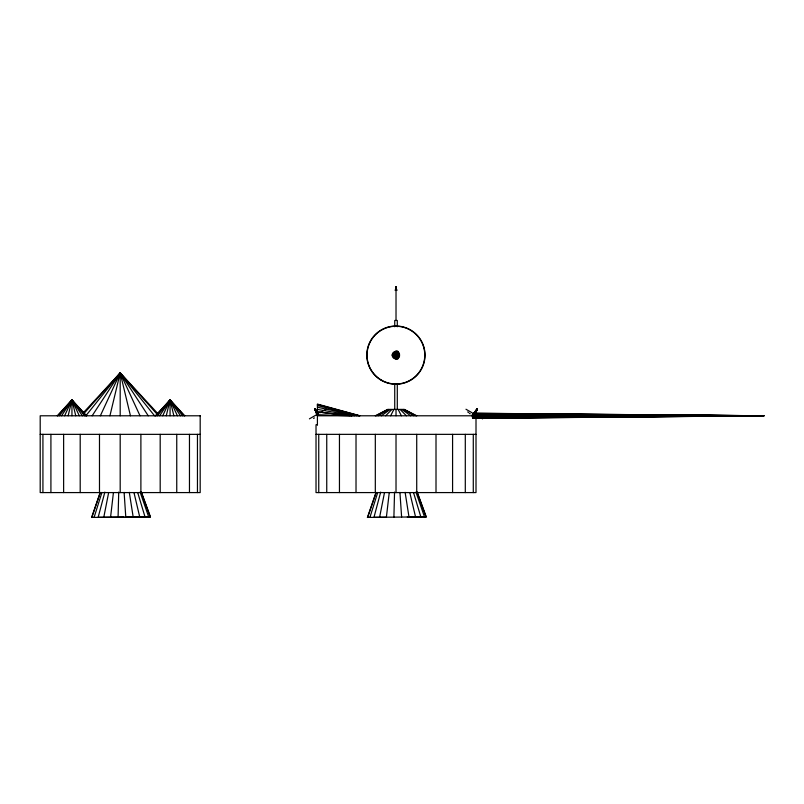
<?xml version="1.0" encoding="UTF-8"?>
<svg xmlns="http://www.w3.org/2000/svg" width="804" height="804" viewBox="0 0 804 804"><rect width="100%" height="100%" fill="white"/><g stroke="black" fill="none" stroke-linecap="round" stroke-linejoin="round"><path stroke-width="1.21" d="M100.178 492.5L91.606 517.414L118.077 517.203L118.721 492.098M393.9 517.203L394.543 492.098M395.849 290.415L396.02 286.576L396.653 290.415L395.377 290.415L396.02 286.576L396.633 290.415L396.02 286.576L395.377 290.415M395.699 290.415L396.02 286.576L396.472 290.415M110.56 517.274L113.434 492.52M389.257 492.52L386.382 517.274L367.428 517.414L376.011 492.5M395.568 290.415L396.02 286.576L396.332 290.415M392.111 355.117C401.387 340.514 401.387 369.729 392.111 355.117L399.709 355.117M395.457 290.415L396.02 286.576L396.181 290.415M472.43 414.512L472.43 417.075L473.285 418.351L763.8 415.789L473.285 413.236L472.43 414.512L763.8 415.789L473.023 418.261M103.766 517.344L108.59 492.932M379.588 517.344L384.423 492.932M68.149 415.789L71.948 399.93L86.631 415.789M109.927 415.789L120.188 372.915L158.177 413.97M166.267 415.789L170.066 399.93L184.749 415.789M98.138 517.384L104.852 492.118M373.96 517.384L380.674 492.118M394.925 358.795L396.895 351.448M94.078 517.414L101.907 492.5M369.9 517.414L377.729 492.5M91.847 517.424L100.349 492.5M367.669 517.424L376.171 492.5M473.807 413.336L477.445 408.593L475.254 414.171L477.445 408.593L473.697 413.276L477.445 408.593L475.144 414.11M475.023 414.04L477.445 408.593L473.928 413.407M64.611 415.789L71.948 399.93L86.128 415.789M100.349 415.789L120.188 372.915L157.684 414.864M162.73 415.789L170.066 399.93L184.247 415.789M474.862 413.949L477.445 408.593L474.089 413.497M473.978 417.608L473.285 418.351M390.654 415.789L393.859 409.437M474.682 413.839L477.445 408.593L474.28 413.608M394.01 358.413L397.809 351.83M474.481 413.728L477.445 408.593M61.576 415.789L71.948 399.93L84.661 415.789M92.138 415.789L120.188 372.915L154.549 415.789M159.684 415.789L170.066 399.93L182.779 415.789M59.235 415.789L71.948 399.93L82.33 415.789M85.827 415.789L120.188 372.915L148.248 415.789M157.353 415.789L170.066 399.93L180.448 415.789M57.777 415.789L71.948 399.93L79.294 415.789M83.536 413.929L120.188 372.915L140.027 415.789M155.886 415.789L170.066 399.93L177.413 415.789M57.275 415.789L71.948 399.93L75.757 415.789M83.043 413.055L120.188 372.915L130.459 415.789M155.383 415.789L170.066 399.93L173.865 415.789M385.669 415.789L391.86 409.437M393.226 357.81L398.593 352.433M381.377 415.789L390.131 409.437M378.091 415.789L388.814 409.437M392.613 357.026L399.206 353.217M309.429 418.844L317.741 414.05M319.891 412.804L326.052 409.246M376.021 415.789L387.98 409.437M375.317 415.789L387.699 409.437L404.332 409.437L416.723 415.789M313.48 418.351L314.454 417.959M392.241 356.102L399.578 354.142M91.606 517.414L93.375 517.384M124.117 492.42L125.786 517.123L150.438 516.841L141.363 492.088M367.428 517.414L369.197 517.384M374.965 517.314L426.261 516.841L417.186 492.088M99.133 517.314L123.967 517.052M118.077 517.203L150.438 516.841M407.306 516.982L426.261 516.841M472.591 417.608L763.8 415.789L473.023 413.316M472.792 418.01L763.8 415.789L472.792 413.578M640.909 416.331L701.098 416.07M703.611 416.06L763.8 415.789L472.591 413.98M472.43 417.075L763.8 415.789L472.209 415.155M472.34 416.452L763.8 415.789L317.409 415.789M317.409 424.753L316.022 424.753L316.022 492.581L476.008 492.581L476.008 418.271M40.2 434.351L200.186 434.351M316.022 434.351L476.008 434.351M317.711 414.733L349.408 415.789M318.655 412.11L352.142 415.789L317.711 412M317.409 409.407L354.685 415.789M317.711 407.266L356.875 415.789M317.409 405.507L358.544 415.789M392.241 354.142L399.578 356.102M317.409 404.442L359.599 415.789M359.961 415.789L317.409 404.08L317.409 425.025M404.05 409.437L416.01 415.789M392.613 353.217L399.206 357.026M465.978 409.246L472.139 412.804M481.485 418.201L482.601 418.844M403.216 409.437L413.949 415.789M469.265 413.155L470.179 413.819M401.899 409.437L410.653 415.789M467.697 411.889L468.43 412.512M393.226 352.433L398.593 357.81M400.171 409.437L406.372 415.789M317.339 415.216L314.595 408.593L318.334 413.276L314.595 408.593L317.218 415.286L314.595 408.593L318.223 413.336M317.007 414.04L314.595 408.593L318.103 413.407M317.168 413.949L314.595 408.593L317.942 413.497M317.912 414.894L314.595 408.593L317.761 413.608M394.01 351.83L397.809 358.413M314.595 408.593L318.153 414.753M398.171 409.437L401.377 415.789M417.025 492.088L426.019 516.831M141.192 492.088L150.197 516.831M415.949 492.108L424.502 516.871M140.127 492.108L148.67 516.871M413.648 492.983L420.844 516.912M137.826 492.983L145.022 516.912M394.925 351.448L396.895 358.795M409.819 492.671L415.567 516.982M133.987 492.671L139.735 516.982M405.126 492.36L409.005 517.052M129.303 492.36L133.183 517.052M399.94 492.42L401.618 517.123M473.285 434.351L473.285 492.581M465.295 434.351L465.295 492.581M452.582 434.351L452.582 492.581M436.009 434.351L436.009 492.581M416.723 434.351L416.723 492.581M397.297 326.756L397.297 320.484L394.734 320.484L394.734 326.756M397.297 384.382L397.297 409.437M396.02 286.576L396.02 320.484M395.91 351.318L395.91 358.926M396.02 409.437L396.02 415.789M396.02 434.351L396.02 492.581M394.734 384.382L394.734 409.437M375.317 434.351L375.317 492.581M356.021 434.351L356.021 492.581M339.449 434.351L339.449 492.581M326.746 434.351L326.746 492.581M318.746 434.351L318.746 492.581M197.452 434.351L197.452 492.581M189.463 434.351L189.463 492.581M176.749 434.351L176.749 492.581M170.066 399.93L170.066 415.789M160.187 434.351L160.187 492.581M140.891 434.351L140.891 492.581M120.188 372.915L120.188 415.789M120.188 434.351L120.188 492.581M99.485 434.351L99.485 492.581M80.199 434.351L80.199 492.581M71.948 399.93L71.948 415.789M63.627 434.351L63.627 492.581M50.913 434.351L50.913 492.581M42.924 434.351L42.924 492.581M200.186 415.789L40.2 415.789L40.2 492.581L200.186 492.581L200.186 415.789M381.478 380.131A28.874 28.874 0 0 0 424.783 355.117A28.874 28.874 0 0 0 381.478 330.112A28.874 28.874 0 0 0 381.478 380.131M381.347 380.342A29.125 29.125 0 0 0 425.035 355.117A29.125 29.125 0 0 0 381.347 329.901A29.125 29.125 0 0 0 381.347 380.342"/></g></svg>
